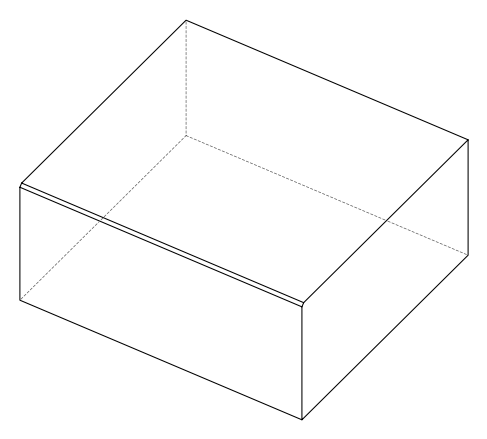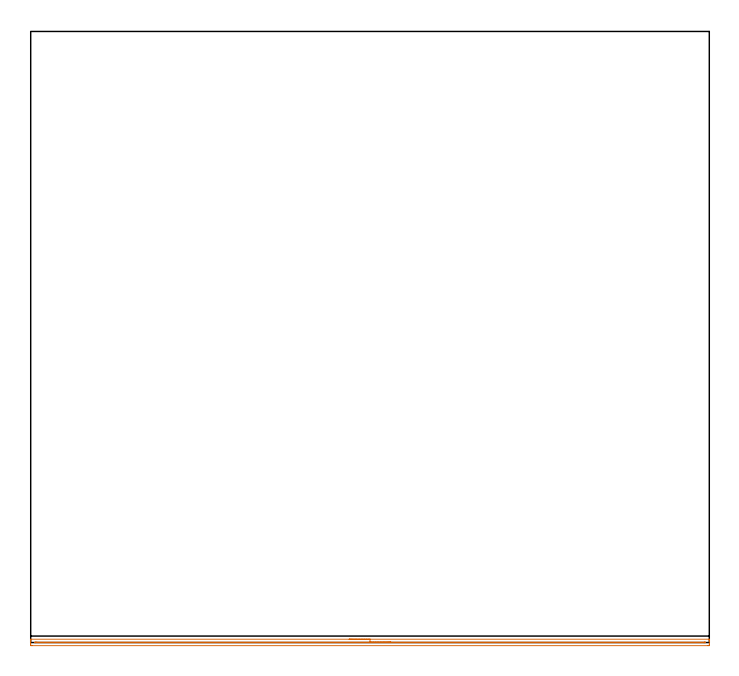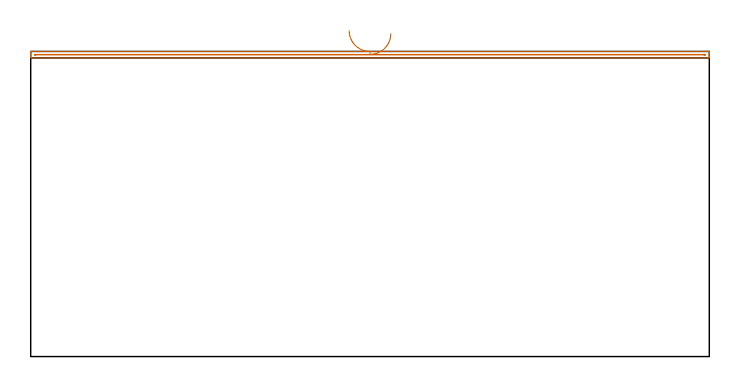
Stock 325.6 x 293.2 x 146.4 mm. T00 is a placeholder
(PLAN: 1 operations, 0 tool changes, 5.3 min)
(1 AREA_MILL | FG_CHAMFER_SURFACE | UGT0205_001 | 5.35 min | 1570 mm3)
(TOOL UGT0205_001 | Chamfer Mill 20 x 3 x 45 deg. | D20 FL50 Z2)
(OP 1 AREA_MILL)
G17 G21 G94 G90
T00 M6
G54
G17 G0 G90 X152.8 Y1.6 S1061 M3
G43 Z156.4 H0
G94 G1 X152.838 Z155.528 F250.
X152.952 Z154.663
X153.141 Z153.812
X153.403 Z152.98
X153.737 Z152.174
X154.14 Z151.4
X154.608 Z150.664
X155.14 Z149.972
X155.729 Z149.329
X156.372 Z148.739
X157.064 Z148.208
X157.8 Z147.74
X158.574 Z147.337
X159.38 Z147.003
X160.212 Z146.741
X161.063 Z146.552
X161.928 Z146.438
X162.8 Z146.4
X325.426
X325.59 Y1.597 Z146.388
X325.598 Y1.504 Z146.296
X325.6 Y1.406 Z146.205
Y1.159 Z145.959
Y0.483 Z145.278
Y-0.721 Z144.075
X325.596 Y-1.251 Z143.544
X325.59 Y-1.493 Z143.301
X325.234 Y-1.498 Z143.3
X324.979 Y-1.5
X0.621
X0.366 Y-1.498
X0.01 Y-1.493 Z143.301
X0. Y-1.251 Z143.544
Y-0.721 Z144.076
Y-0.384 Z144.412
Y0.146 Z144.942
Y0.483 Z145.278
Y1.159 Z145.959
Y1.406 Z146.205
X0.002 Y1.504 Z146.296
X0.01 Y1.597 Z146.388
X0.174 Y1.6 Z146.4
X162.8
Y0.186 Z144.986
X323.192 Y0.185 Z144.985
X323.501 Y0.184 Z144.984
X323.561 Y0.181 Z144.981
X323.586 Y0.179 Z144.979
X323.59 Y0.168 Z144.968
X323.597 Y0.091 Z144.891
X323.592 Y-0.059 Z144.741
X323.59 Y-0.079 Z144.721
X323.559 Y-0.081 Z144.719
X323.472 Y-0.083 Z144.717
X323.192 Y-0.085 Z144.715
X322.885 Y-0.086 Z144.714
X2.408 Y-0.085 Z144.715
X2.099 Y-0.084 Z144.716
X2.039 Y-0.081 Z144.719
X2.014 Y-0.079 Z144.721
X2.01 Y-0.068 Z144.732
X2.007 Y0.006 Z144.806
X2.022 Y0.179 Z144.979
X2.204 Y0.182 Z144.982
X2.408 Y0.184 Z144.984
X2.715 Y0.185 Z144.985
X2.995 Y0.186 Z144.986
X162.8
X163.672 Z145.024
X164.536 Z145.138
X165.388 Z145.326
X166.22 Z145.589
X167.026 Z145.923
X167.8 Z146.325
X168.536 Z146.794
X169.228 Z147.325
X169.871 Z147.915
X170.46 Z148.558
X170.991 Z149.25
X171.46 Z149.986
X171.863 Z150.759
X172.197 Z151.565
X172.459 Z152.397
X172.648 Z153.249
X172.762 Z154.114
X172.8 Z154.986
G0 Z156.4
M5
M2
